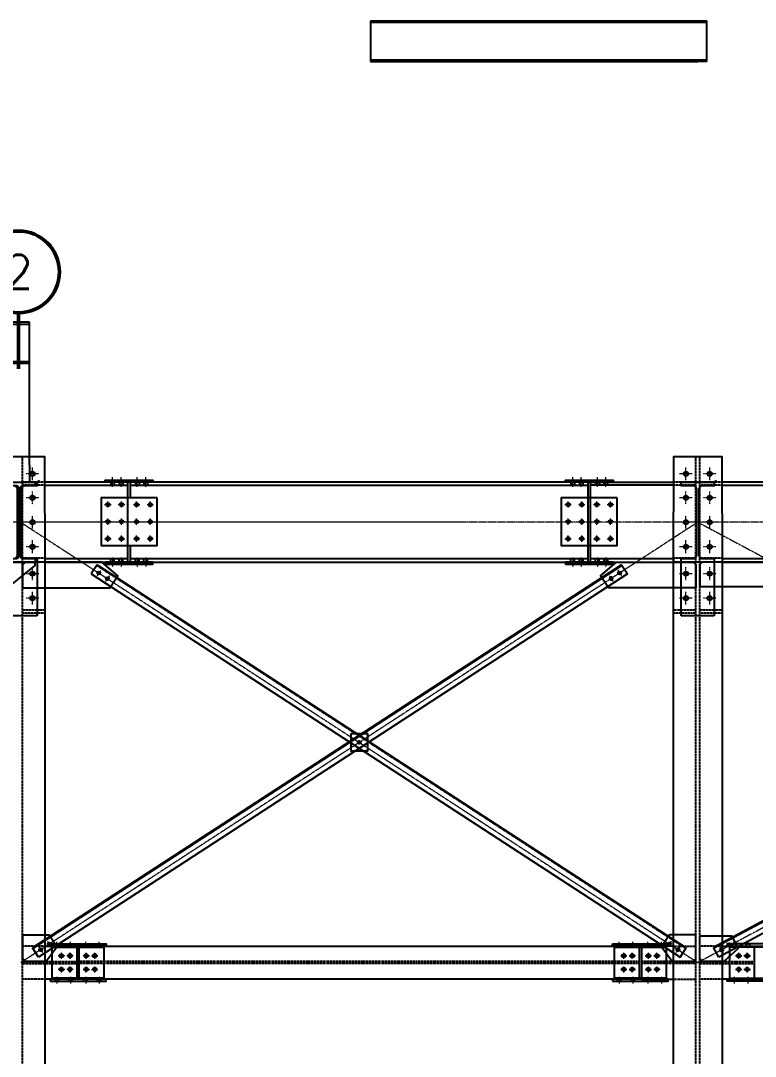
# Model space of a CAD drawing. Header units: millimetres. Extents: x 13669 to 217197, y -88248 to 24578.
# Drawn here: x 22110 to 26428, y 18149 to 24235 of the extents above; entities that cross this region are included whole.
import ezdxf
from ezdxf.enums import TextEntityAlignment as Align

# ---------------------------------------------------------------- set-up
doc = ezdxf.new("R2010")
doc.units = ezdxf.units.MM
doc.linetypes.add('CENTER2', pattern=[1.125, 0.75, -0.125, 0.125, -0.125])
doc.linetypes.add('DASHED2', pattern=[0.375, 0.25, -0.125])
for name, color, linetype in [('CHAPA PISO', 3, 'Continuous'), ('Tx_M_EQUIPOS', 4, 'Continuous'), ('Tx_M_EXISTENTES', 8, 'Continuous'), ('Tx_M_OCULTOS', 2, 'DASHED2')]:
    doc.layers.add(name, color=color, linetype=linetype)
for name, color, linetype, lineweight in [('ITEM', 1, 'Continuous', 50), ('Tx_EJES', 1, 'CENTER2', 5), ('Tx_M_CONTORNO FINO', 1, 'Continuous', 5), ('Tx_M_OCULTAS FINO', 1, 'DASHED2', 5)]:
    doc.layers.add(name, color=color, linetype=linetype, lineweight=lineweight)
doc.styles.add('ROMANS', font='romans.shx', dxfattribs={"width": 0.9})

# ---------------------------------------------------------------- blocks, each defined once
blk = doc.blocks.new('*U8')
at = {"color": 0}
blk.add_line((0, 3), (0, 7.123), dxfattribs=at)
blk.add_circle((0, 0), 3, dxfattribs=at)
at = {"color": 3, "style": 'ROMANS'}
blk.add_attdef('Nº', text='', height=2.5, dxfattribs=at).set_placement((0, 0), align=Align.MIDDLE_CENTER)

msp = doc.modelspace()

# ---------------------------------------------------------------- linework, layer by layer
at = {"layer": 'CHAPA PISO'}
for p, q in [((24166.4081652, 24235.2714), (26142.9664948, 24235.2714)), ((26142.9664948, 24225.2714), (24166.4081652, 24225.2714)), ((26142.9664948, 23995.2713999), (26142.9664948, 24235.2714)), ((24166.4081652, 24005.2714), (26142.9664948, 24005.2714)), ((24166.4081652, 23995.2713999), (26089.9664948, 23995.2713999)), ((26142.9664948, 23995.2713999), (26089.9664948, 23995.2713999)), ((22162.6310517, 22462.7686505), (21819.753311, 22462.7686505)), ((22162.6310517, 22222.7686504), (22162.6310517, 22462.7686505)), ((21819.753311, 22452.7686505), (22162.6310517, 22452.7686505)), ((21819.753311, 22232.7686505), (22162.6310517, 22232.7686505)), ((21819.753311, 22222.7686504), (22162.6310517, 22222.7686504)), ((22162.6310517, 21622.7686504), (22162.6310517, 22222.7686504)), ((22162.6310517, 21622.7686504), (22162.6310517, 21522.7686504)), ((22215.6310517, 21534.7686504), (22215.6310517, 21522.7686502)), ((26089.9664948, 21522.7686504), (25983.9664948, 21522.7686504)), ((26089.9664948, 21522.7686504), (26036.9664948, 21522.7686504)), ((26089.9664948, 21522.7686504), (26142.9664948, 21522.7686504)), ((26195.9664948, 21522.7686503), (26195.9664948, 21534.7686503)), ((25946.4664948, 21077.0686502), (25946.4664948, 21053.7686504)), ((26233.4664949, 21077.0686502), (26233.4664949, 21053.7686504))]:
    msp.add_line(p, q, dxfattribs=at)
at = {"layer": 'Tx_EJES'}
for p, q in [((22179.6310517, 21534.8186502), (22179.6310517, 21610.2186502)), ((26019.9664948, 21534.8186502), (26019.9664948, 21610.2186502)), ((26159.9664948, 21534.8186502), (26159.9664948, 21610.2186502)), ((22217.3310517, 21572.5186502), (22141.9310517, 21572.5186502)), ((22650.141495, 21496.8936509), (22650.141495, 21553.4436509)), ((22700.141495, 21496.8936509), (22700.141495, 21553.4436509)), ((22795.391495, 21496.8936509), (22795.391495, 21553.4436509)), ((22845.391495, 21496.8936509), (22845.391495, 21553.4436509)), ((25354.5414949, 21496.8936505), (25354.5414949, 21553.4436505)), ((25404.5414949, 21496.8936505), (25404.5414949, 21553.4436505)), ((25499.7914949, 21496.8936505), (25499.7914949, 21553.4436505)), ((25549.7914949, 21496.8936505), (25549.7914949, 21553.4436505)), ((26057.6664948, 21572.5186502), (25982.2664948, 21572.5186502)), ((26197.6664948, 21572.5186502), (26122.2664948, 21572.5186502)), ((22650.2562862, 21495.2686506), (22650.2562862, 21532.9686506)), ((22700.0267038, 21495.2686507), (22700.0267038, 21532.9686507)), ((22795.2767036, 21495.2686507), (22795.2767036, 21532.9686507)), ((22845.2767036, 21495.2686508), (22845.2767036, 21532.9686508)), ((25354.6562861, 21495.2686507), (25354.6562861, 21532.9686507)), ((25404.6562861, 21495.2686508), (25404.6562861, 21532.9686508)), ((25499.9062861, 21495.2686508), (25499.9062861, 21532.9686508)), ((25549.6767037, 21495.2686507), (25549.6767037, 21532.9686507)), ((22217.3310517, 21431.9186502), (22141.9310517, 21431.9186502)), ((22179.6310517, 21394.2186502), (22179.6310517, 21469.6186502)), ((26057.6664948, 21431.9186502), (25982.2664948, 21431.9186502)), ((26019.9664948, 21394.2186502), (26019.9664948, 21469.6186502)), ((26197.6664948, 21431.9186502), (26122.2664948, 21431.9186502)), ((26159.9664948, 21394.2186502), (26159.9664948, 21469.6186502)), ((22603.7956085, 21391.2686503), (22641.4956085, 21391.2686503)), ((22604.1310518, 21391.2686509), (22641.8310518, 21391.2686509)), ((22622.6456085, 21372.4186503), (22622.6456085, 21410.1186503)), ((22622.9810518, 21372.4186509), (22622.9810518, 21410.1186509)), ((22683.7956085, 21391.2686503), (22721.4956085, 21391.2686503)), ((22684.1310518, 21391.2686509), (22721.8310518, 21391.2686509)), ((22702.6456085, 21372.4186503), (22702.6456085, 21410.1186503)), ((22702.9810518, 21372.4186509), (22702.9810518, 21410.1186509)), ((22773.0310516, 21391.2686505), (22810.7310516, 21391.2686505)), ((22773.0310518, 21391.2686509), (22810.7310518, 21391.2686509)), ((22791.8810516, 21372.4186505), (22791.8810516, 21410.1186505)), ((22791.8810518, 21372.4186509), (22791.8810518, 21410.1186509)), ((22853.0310516, 21391.2686505), (22890.7310516, 21391.2686505)), ((22853.0310518, 21391.2686509), (22890.7310518, 21391.2686509)), ((22871.8810516, 21372.4186505), (22871.8810516, 21410.1186505)), ((22871.8810518, 21372.4186509), (22871.8810518, 21410.1186509)), ((25308.8664949, 21391.2686505), (25346.5664949, 21391.2686505)), ((25308.8664949, 21391.2686505), (25346.5664949, 21391.2686505)), ((25327.7164949, 21372.4186505), (25327.7164949, 21410.1186505)), ((25327.7164949, 21372.4186505), (25327.7164949, 21410.1186505)), ((25388.8664949, 21391.2686505), (25426.5664949, 21391.2686505)), ((25388.8664949, 21391.2686505), (25426.5664949, 21391.2686505)), ((25407.7164949, 21372.4186505), (25407.7164949, 21410.1186505)), ((25407.7164949, 21372.4186505), (25407.7164949, 21410.1186505)), ((25477.7664948, 21391.2686502), (25515.4664948, 21391.2686502)), ((25477.7664949, 21391.2686505), (25515.4664949, 21391.2686505)), ((25496.6164948, 21372.4186502), (25496.6164948, 21410.1186502)), ((25496.6164949, 21372.4186505), (25496.6164949, 21410.1186505)), ((25557.7664948, 21391.2686502), (25595.4664948, 21391.2686502)), ((25557.7664949, 21391.2686505), (25595.4664949, 21391.2686505)), ((25576.6164948, 21372.4186502), (25576.6164948, 21410.1186502)), ((25576.6164949, 21372.4186505), (25576.6164949, 21410.1186505)), ((22179.6310517, 21250.3186502), (22179.6310517, 21325.7186502)), ((22622.6456085, 21272.4186503), (22622.6456085, 21310.1186503)), ((22622.9810518, 21272.4186509), (22622.9810518, 21310.1186509)), ((22702.6456085, 21272.4186503), (22702.6456085, 21310.1186503)), ((22702.9810518, 21272.4186509), (22702.9810518, 21310.1186509)), ((22791.8810516, 21272.4186505), (22791.8810516, 21310.1186505)), ((22791.8810518, 21272.4186509), (22791.8810518, 21310.1186509)), ((22871.8810516, 21272.4186505), (22871.8810516, 21310.1186505)), ((22871.8810518, 21272.4186509), (22871.8810518, 21310.1186509)), ((25327.7164949, 21272.4186505), (25327.7164949, 21310.1186505)), ((25327.7164949, 21272.4186505), (25327.7164949, 21310.1186505)), ((25407.7164949, 21272.4186505), (25407.7164949, 21310.1186505)), ((25407.7164949, 21272.4186505), (25407.7164949, 21310.1186505)), ((25496.6164948, 21272.4186502), (25496.6164948, 21310.1186502)), ((25496.6164949, 21272.4186505), (25496.6164949, 21310.1186505)), ((25576.6164948, 21272.4186502), (25576.6164948, 21310.1186502)), ((25576.6164949, 21272.4186505), (25576.6164949, 21310.1186505)), ((26019.9664948, 21250.3186502), (26019.9664948, 21325.7186502)), ((26159.9664948, 21250.3186502), (26159.9664948, 21325.7186502)), ((24729.631052, 21288.2686504), (13669.295609, 21288.2686504)), ((30939.9664949, 21288.2686504), (19879.6310519, 21288.2686504)), ((22109.6310517, 21288.2686504), (26089.9664948, 18700.0886501)), ((26089.9664948, 21288.2686504), (22111.2378467, 18700.0886501)), ((22217.3310517, 21288.0186502), (22141.9310517, 21288.0186502)), ((22603.7956085, 21291.2686503), (22641.4956085, 21291.2686503)), ((22604.1310518, 21291.2686509), (22641.8310518, 21291.2686509)), ((22683.7956085, 21291.2686503), (22721.4956085, 21291.2686503)), ((22684.1310518, 21291.2686509), (22721.8310518, 21291.2686509)), ((22773.0310516, 21291.2686505), (22810.7310516, 21291.2686505)), ((22773.0310518, 21291.2686509), (22810.7310518, 21291.2686509)), ((22853.0310516, 21291.2686505), (22890.7310516, 21291.2686505)), ((22853.0310518, 21291.2686509), (22890.7310518, 21291.2686509)), ((25308.8664949, 21291.2686505), (25346.5664949, 21291.2686505)), ((25308.8664949, 21291.2686505), (25346.5664949, 21291.2686505)), ((25388.8664949, 21291.2686505), (25426.5664949, 21291.2686505)), ((25388.8664949, 21291.2686505), (25426.5664949, 21291.2686505)), ((25477.7664948, 21291.2686502), (25515.4664948, 21291.2686502)), ((25477.7664949, 21291.2686505), (25515.4664949, 21291.2686505)), ((25557.7664948, 21291.2686502), (25595.4664948, 21291.2686502)), ((25557.7664949, 21291.2686505), (25595.4664949, 21291.2686505)), ((26057.6664948, 21288.0186502), (25982.2664948, 21288.0186502)), ((26089.9664948, 21288.2686504), (30939.9664949, 18700.0886501)), ((30939.9664949, 21288.2686504), (26089.9664948, 18700.0886501)), ((26197.6664948, 21288.0186502), (26122.2664948, 21288.0186502)), ((22179.6310517, 21106.4186503), (22179.6310517, 21181.8186503)), ((22603.7956085, 21191.2686503), (22641.4956085, 21191.2686503)), ((22604.1310518, 21191.2686509), (22641.8310518, 21191.2686509)), ((22622.6456085, 21172.4186503), (22622.6456085, 21210.1186503)), ((22622.9810518, 21172.4186509), (22622.9810518, 21210.1186509)), ((22683.7956085, 21191.2686503), (22721.4956085, 21191.2686503)), ((22684.1310518, 21191.2686509), (22721.8310518, 21191.2686509)), ((22702.6456085, 21172.4186503), (22702.6456085, 21210.1186503)), ((22702.9810518, 21172.4186509), (22702.9810518, 21210.1186509)), ((22773.0310516, 21191.2686505), (22810.7310516, 21191.2686505)), ((22773.0310518, 21191.2686509), (22810.7310518, 21191.2686509)), ((22791.8810516, 21172.4186505), (22791.8810516, 21210.1186505)), ((22791.8810518, 21172.4186509), (22791.8810518, 21210.1186509)), ((22853.0310516, 21191.2686505), (22890.7310516, 21191.2686505)), ((22853.0310518, 21191.2686509), (22890.7310518, 21191.2686509)), ((22871.8810516, 21172.4186505), (22871.8810516, 21210.1186505)), ((22871.8810518, 21172.4186509), (22871.8810518, 21210.1186509)), ((25308.8664949, 21191.2686505), (25346.5664949, 21191.2686505)), ((25308.8664949, 21191.2686505), (25346.5664949, 21191.2686505)), ((25327.7164949, 21172.4186505), (25327.7164949, 21210.1186505)), ((25327.7164949, 21172.4186505), (25327.7164949, 21210.1186505)), ((25388.8664949, 21191.2686505), (25426.5664949, 21191.2686505)), ((25388.8664949, 21191.2686505), (25426.5664949, 21191.2686505)), ((25407.7164949, 21172.4186505), (25407.7164949, 21210.1186505)), ((25407.7164949, 21172.4186505), (25407.7164949, 21210.1186505)), ((25477.7664948, 21191.2686502), (25515.4664948, 21191.2686502)), ((25477.7664949, 21191.2686505), (25515.4664949, 21191.2686505)), ((25496.6164948, 21172.4186502), (25496.6164948, 21210.1186502)), ((25496.6164949, 21172.4186505), (25496.6164949, 21210.1186505)), ((25557.7664948, 21191.2686502), (25595.4664948, 21191.2686502)), ((25557.7664949, 21191.2686505), (25595.4664949, 21191.2686505)), ((25576.6164948, 21172.4186502), (25576.6164948, 21210.1186502)), ((25576.6164949, 21172.4186505), (25576.6164949, 21210.1186505)), ((26019.9664948, 21106.4186502), (26019.9664948, 21181.8186502)), ((26159.9664948, 21106.4186502), (26159.9664948, 21181.8186502)), ((22217.3310517, 21144.1186503), (22141.9310517, 21144.1186503)), ((26057.6664948, 21144.1186502), (25982.2664948, 21144.1186502)), ((26197.6664948, 21144.1186502), (26122.2664948, 21144.1186502)), ((22650.141495, 21079.6436504), (22650.141495, 21023.0936504)), ((22650.2562862, 21081.2686491), (22650.2562862, 21043.5686491)), ((22700.0267038, 21081.268649), (22700.0267038, 21043.568649)), ((22700.141495, 21079.6436504), (22700.141495, 21023.0936504)), ((22795.2767036, 21081.2686498), (22795.2767036, 21043.5686498)), ((22795.391495, 21079.6436504), (22795.391495, 21023.0936504)), ((22845.2767036, 21081.2686498), (22845.2767036, 21043.5686498)), ((22845.391495, 21079.6436504), (22845.391495, 21023.0936504)), ((25354.7710773, 21079.6436504), (25354.7710773, 21023.0936504)), ((25354.8858685, 21081.2686502), (25354.8858685, 21043.5686502)), ((25404.7710773, 21079.6436504), (25404.7710773, 21023.0936504)), ((25404.8858685, 21081.2686501), (25404.8858685, 21043.5686501)), ((25499.9062861, 21081.2686498), (25499.9062861, 21043.5686498)), ((25500.0210773, 21079.6436504), (25500.0210773, 21023.0936504)), ((25549.9062861, 21081.2686503), (25549.9062861, 21043.5686503)), ((25550.0210773, 21079.6436504), (25550.0210773, 21023.0936504)), ((22179.6310517, 20947.906197), (22179.6310517, 21023.306197)), ((22579.9833361, 21005.0895291), (22559.2683666, 20973.2321903)), ((25620.7955807, 21005.7372223), (25641.5164288, 20973.8837068)), ((26019.9664948, 20947.906197), (26019.9664948, 21023.306197)), ((26159.9664948, 20947.906197), (26159.9664948, 21023.306197)), ((22217.3310517, 20985.606197), (22141.9310517, 20985.606197)), ((22630.2843975, 20972.3816825), (22609.569428, 20940.5243437)), ((25570.5005561, 20973.0200937), (25591.2214042, 20941.1665782)), ((26057.6664948, 20985.606197), (25982.2664948, 20985.606197)), ((26197.6664948, 20985.606197), (26122.2664948, 20985.606197)), ((22179.6310517, 20803.906197), (22179.6310517, 20879.306197)), ((26019.9664948, 20803.906197), (26019.9664948, 20879.306197)), ((26159.9664948, 20803.906197), (26159.9664948, 20879.306197)), ((22217.3310517, 20841.606197), (22141.9310517, 20841.606197)), ((26057.6664948, 20841.606197), (25982.2664948, 20841.606197)), ((26197.6664948, 20841.606197), (26122.2664948, 20841.606197)), ((22267.5677362, 18824.4481696), (22288.2885843, 18792.5946541)), ((22323.3164948, 18784.5886504), (22323.3164948, 18822.2886504)), ((22403.3164948, 18784.5886504), (22403.3164948, 18822.2886504)), ((22492.2164948, 18784.5886504), (22492.2164948, 18822.2886504)), ((22572.2164948, 18784.5886504), (22572.2164948, 18822.2886504)), ((25627.7164947, 18784.5886501), (25627.7164947, 18822.2886501)), ((25707.7164947, 18784.5886501), (25707.7164947, 18822.2886501)), ((25796.6164947, 18784.5886501), (25796.6164947, 18822.2886501)), ((25876.6164947, 18784.5886501), (25876.6164947, 18822.2886501)), ((25933.6136587, 18824.4193184), (25912.8986892, 18792.5619795)), ((26291.9941041, 18786.3636227), (26274.1036075, 18819.8886899)), ((26303.316495, 18784.5886501), (26303.316495, 18822.2886501)), ((26383.316495, 18784.5886501), (26383.316495, 18822.2886501)), ((22217.2727116, 18791.7310411), (22237.9935597, 18759.8775255)), ((22349.8060519, 18721.2386501), (22349.8060519, 18758.9386501)), ((22350.1414948, 18721.2386504), (22350.1414948, 18758.9386504)), ((22399.8060519, 18721.2386501), (22399.8060519, 18758.9386501)), ((22400.1414948, 18721.2386504), (22400.1414948, 18758.9386504)), ((22495.3914948, 18721.2386504), (22495.3914948, 18758.9386504)), ((22495.3914948, 18721.2386504), (22495.3914948, 18758.9386504)), ((22545.3914948, 18721.2386504), (22545.3914948, 18758.9386504)), ((22545.3914948, 18721.2386504), (22545.3914948, 18758.9386504)), ((25654.5414947, 18721.2386501), (25654.5414947, 18758.9386501)), ((25654.5414948, 18721.2386504), (25654.5414948, 18758.9386504)), ((25704.5414947, 18721.2386501), (25704.5414947, 18758.9386501)), ((25704.5414948, 18721.2386504), (25704.5414948, 18758.9386504)), ((25799.7914947, 18721.2386501), (25799.7914947, 18758.9386501)), ((25799.7914947, 18721.2386501), (25799.7914947, 18758.9386501)), ((25849.7914947, 18721.2386501), (25849.7914947, 18758.9386501)), ((25849.7914947, 18721.2386501), (25849.7914947, 18758.9386501)), ((25983.91472, 18791.7114718), (25963.1997505, 18759.854133)), ((26239.0597874, 18758.1154702), (26221.1692908, 18791.6405374)), ((26330.141495, 18721.2386501), (26330.141495, 18758.9386501)), ((26330.141495, 18721.2386501), (26330.141495, 18758.9386501)), ((26380.141495, 18721.2386501), (26380.141495, 18758.9386501)), ((26380.141495, 18721.2386501), (26380.141495, 18758.9386501)), ((22368.6560519, 18740.0886501), (22330.9560519, 18740.0886501)), ((22368.9914948, 18740.0886504), (22331.2914948, 18740.0886504)), ((22418.6560519, 18740.0886501), (22380.9560519, 18740.0886501)), ((22418.9914948, 18740.0886504), (22381.2914948, 18740.0886504)), ((22476.5414948, 18740.0886504), (22514.2414948, 18740.0886504)), ((22514.2414948, 18740.0886504), (22476.5414948, 18740.0886504)), ((22526.5414948, 18740.0886504), (22564.2414948, 18740.0886504)), ((22564.2414948, 18740.0886504), (22526.5414948, 18740.0886504)), ((25673.3914947, 18740.0886501), (25635.6914947, 18740.0886501)), ((25635.6914948, 18740.0886504), (25673.3914948, 18740.0886504)), ((25723.3914947, 18740.0886501), (25685.6914947, 18740.0886501)), ((25685.6914948, 18740.0886504), (25723.3914948, 18740.0886504)), ((25780.9414947, 18740.0886501), (25818.6414947, 18740.0886501)), ((25818.6414947, 18740.0886501), (25780.9414947, 18740.0886501)), ((25830.9414947, 18740.0886501), (25868.6414947, 18740.0886501)), ((25868.6414947, 18740.0886501), (25830.9414947, 18740.0886501)), ((26348.991495, 18740.0886501), (26311.291495, 18740.0886501)), ((26311.291495, 18740.0886501), (26348.991495, 18740.0886501)), ((26398.991495, 18740.0886501), (26361.291495, 18740.0886501)), ((26361.291495, 18740.0886501), (26398.991495, 18740.0886501)), ((22368.6560519, 18660.0886501), (22330.9560519, 18660.0886501)), ((22368.9914948, 18660.0886504), (22331.2914948, 18660.0886504)), ((22349.8060519, 18641.2386501), (22349.8060519, 18678.9386501)), ((22350.1414948, 18641.2386504), (22350.1414948, 18678.9386504)), ((22418.6560519, 18660.0886501), (22380.9560519, 18660.0886501)), ((22418.9914948, 18660.0886504), (22381.2914948, 18660.0886504)), ((22399.8060519, 18641.2386501), (22399.8060519, 18678.9386501)), ((22400.1414948, 18641.2386504), (22400.1414948, 18678.9386504)), ((22476.5414948, 18660.0886504), (22514.2414948, 18660.0886504)), ((22514.2414948, 18660.0886504), (22476.5414948, 18660.0886504)), ((22495.3914948, 18641.2386504), (22495.3914948, 18678.9386504)), ((22495.3914948, 18641.2386504), (22495.3914948, 18678.9386504)), ((22526.5414948, 18660.0886504), (22564.2414948, 18660.0886504)), ((22564.2414948, 18660.0886504), (22526.5414948, 18660.0886504)), ((22545.3914948, 18641.2386504), (22545.3914948, 18678.9386504)), ((22545.3914948, 18641.2386504), (22545.3914948, 18678.9386504)), ((25673.3914947, 18660.0886501), (25635.6914947, 18660.0886501)), ((25635.6914948, 18660.0886504), (25673.3914948, 18660.0886504)), ((25654.5414947, 18641.2386501), (25654.5414947, 18678.9386501)), ((25654.5414948, 18641.2386504), (25654.5414948, 18678.9386504)), ((25723.3914947, 18660.0886501), (25685.6914947, 18660.0886501)), ((25685.6914948, 18660.0886504), (25723.3914948, 18660.0886504)), ((25704.5414947, 18641.2386501), (25704.5414947, 18678.9386501)), ((25704.5414948, 18641.2386504), (25704.5414948, 18678.9386504)), ((25780.9414947, 18660.0886501), (25818.6414947, 18660.0886501)), ((25818.6414947, 18660.0886501), (25780.9414947, 18660.0886501)), ((25799.7914947, 18641.2386501), (25799.7914947, 18678.9386501)), ((25799.7914947, 18641.2386501), (25799.7914947, 18678.9386501)), ((25830.9414947, 18660.0886501), (25868.6414947, 18660.0886501)), ((25868.6414947, 18660.0886501), (25830.9414947, 18660.0886501)), ((25849.7914947, 18641.2386501), (25849.7914947, 18678.9386501)), ((25849.7914947, 18641.2386501), (25849.7914947, 18678.9386501)), ((26348.991495, 18660.0886501), (26311.291495, 18660.0886501)), ((26311.291495, 18660.0886501), (26348.991495, 18660.0886501)), ((26330.141495, 18641.2386501), (26330.141495, 18678.9386501)), ((26330.141495, 18641.2386501), (26330.141495, 18678.9386501)), ((26398.991495, 18660.0886501), (26361.291495, 18660.0886501)), ((26361.291495, 18660.0886501), (26398.991495, 18660.0886501)), ((26380.141495, 18641.2386501), (26380.141495, 18678.9386501)), ((26380.141495, 18641.2386501), (26380.141495, 18678.9386501)), ((22323.3164948, 18615.5886504), (22323.3164948, 18577.8886504)), ((22403.3164948, 18615.5886504), (22403.3164948, 18577.8886504)), ((22492.2164948, 18615.5886504), (22492.2164948, 18577.8886504)), ((22572.2164948, 18615.5886504), (22572.2164948, 18577.8886504)), ((25627.7164947, 18615.5886501), (25627.7164947, 18577.8886501)), ((25707.7164947, 18615.5886501), (25707.7164947, 18577.8886501)), ((25796.6164947, 18615.5886501), (25796.6164947, 18577.8886501)), ((25876.6164947, 18615.5886501), (25876.6164947, 18577.8886501)), ((26303.316495, 18615.5886501), (26303.316495, 18577.8886501)), ((26383.316495, 18615.5886501), (26383.316495, 18577.8886501))]:
    msp.add_line(p, q, dxfattribs=at)
at = {"layer": 'Tx_M_CONTORNO FINO'}
for centre in [(22179.6310517, 21572.5186502), (26019.9664948, 21572.5186502), (26159.9664948, 21572.5186502), (22179.6310517, 21431.9186502), (26019.9664948, 21431.9186502), (26159.9664948, 21431.9186502), (22179.6310517, 21288.0186502), (26019.9664948, 21288.0186502), (26159.9664948, 21288.0186502), (22179.6310517, 21144.1186503), (26019.9664948, 21144.1186502), (26159.9664948, 21144.1186502), (22179.6310517, 20985.606197), (26019.9664948, 20985.606197), (26159.9664948, 20985.606197), (22179.6310517, 20841.606197), (26019.9664948, 20841.606197), (26159.9664948, 20841.606197)]:
    msp.add_circle(centre, 14, dxfattribs=at)
at = {"layer": 'Tx_M_EQUIPOS'}
for p, q in [((24166.4081652, 24235.2714), (24166.4081652, 23995.2713999)), ((22740.9310517, 21522.7686502), (22253.1310517, 21522.7686502)), ((22253.1310517, 21505.4686502), (22740.9310517, 21505.4686502)), ((22740.9310517, 21151.2686503), (22740.9310517, 21522.7686502)), ((25445.6664949, 21522.7686505), (22754.2664948, 21522.7686505)), ((22754.2664948, 21522.7686505), (22754.2664948, 21431.2686505)), ((22754.6664948, 21505.4686505), (25445.6664949, 21505.4686505)), ((25445.6664949, 21431.2686505), (25445.6664949, 21522.7686505)), ((25458.6664949, 21431.2686502), (25458.6664949, 21522.7686502)), ((25458.6664949, 21522.7686502), (25946.4664948, 21522.7686502)), ((25946.4664948, 21505.4686502), (25458.6664949, 21505.4686502)), ((26821.2664948, 21522.7686502), (26233.4664948, 21522.7686502)), ((26233.4664948, 21505.4686502), (26821.2664948, 21505.4686502)), ((25445.6664949, 21053.7686504), (25445.6664949, 21431.2686505)), ((25458.6664949, 21053.7686504), (25458.6664949, 21431.2686502)), ((22740.9310517, 21053.7686504), (22740.9310517, 21151.2686503)), ((22754.2664948, 21151.2686505), (22754.2664948, 21053.7686504)), ((22254.3709333, 21074.3686504), (22740.9310517, 21074.3686504)), ((22754.2664948, 21074.3686504), (25445.6664949, 21074.3686504)), ((25458.6664949, 21074.3686504), (25945.5153698, 21074.3686504)), ((26234.3949371, 21074.3686504), (26821.2664948, 21074.3686504)), ((25641.4097774, 21038.2342205), (22179.2093796, 18786.058056)), ((25644.0271477, 21034.2106186), (22181.8267499, 18782.034454)), ((22206.6310517, 21053.7686502), (22206.6310517, 20738.5286502)), ((22254.3709333, 21053.7686504), (25945.5153698, 21053.7686504)), ((22559.3631427, 21037.5827226), (22524.4747731, 20983.9282572)), ((22559.3631427, 21037.5827226), (26021.9790982, 18786.045511)), ((25641.4097774, 21038.2342205), (25676.3080479, 20984.5861943)), ((25992.9664948, 20738.5286501), (25992.9664948, 21053.7686501)), ((30399.9602883, 21039.7686505), (26182.7580988, 18789.2782662)), ((30402.2201405, 21035.5339052), (26185.017951, 18785.0435208)), ((26186.9664948, 21053.7686501), (26186.9664948, 20738.5286501)), ((26234.3949371, 21053.7686504), (30795.5153698, 21053.7686504)), ((25676.3080479, 20984.5861943), (22214.1076501, 18732.4100297)), ((22524.4747731, 20983.9282572), (25987.0907286, 18732.3910456)), ((30430.091651, 20983.3053794), (26212.8894614, 18732.8149951)), ((22206.6310517, 20738.5286502), (22012.6310517, 20738.5286502)), ((26186.9664948, 20738.5286501), (25992.9664948, 20738.5286501)), ((22214.1076501, 18732.4100297), (22179.2093796, 18786.058056)), ((25987.0907286, 18732.3910456), (26021.9790982, 18786.045511)), ((26212.8894614, 18732.8149951), (26182.7580988, 18789.2782662))]:
    msp.add_line(p, q, dxfattribs=at)
for points in [[(22254.4664947, 12907.4886504), (22254.4664947, 21006.0604752), (22253.1310517, 21672.7686502), (21966.1310517, 21672.7686502), (21965.4664947, 21021.9604752), (21965.4664947, 12907.4886504)], [(26234.4664949, 12907.4886504), (26234.4664949, 21006.0604752), (26233.4664948, 21672.7686502), (25946.4664948, 21672.7686502), (25945.4664949, 21021.9604752), (25945.4664949, 12907.4886504)], [(22887.766495, 21522.7686509), (22607.766495, 21522.7686509), (22607.766495, 21535.4686509), (22887.766495, 21535.4686509)], [(25592.1664949, 21522.7686505), (25312.1664949, 21522.7686505), (25312.1664949, 21535.4686505), (25592.1664949, 21535.4686505)], [(22911.8810518, 21431.2686509), (22582.9810518, 21431.2686509), (22582.9810518, 21151.2686509), (22911.8810518, 21151.2686509)], [(25616.6164949, 21431.2686505), (25287.7164949, 21431.2686505), (25287.7164949, 21151.2686505), (25616.6164949, 21151.2686505)], [(22887.766495, 21053.7686504), (22607.766495, 21053.7686504), (22607.7664945, 21041.0686502), (22887.7664945, 21041.0686502)], [(25592.3960773, 21053.7686504), (25312.3960773, 21053.7686504), (25312.3960768, 21041.0686502), (25592.3960768, 21041.0686502)], [(22283.3164948, 18809.7886504), (22612.2164948, 18809.7886504), (22612.2164948, 18797.0886504), (22283.3164948, 18797.0886504)], [(25587.7164947, 18809.7886501), (25916.6164947, 18809.7886501), (25916.6164947, 18797.0886501), (25587.7164947, 18797.0886501)], [(26592.216495, 18809.7886501), (26263.316495, 18809.7886501), (26263.316495, 18797.0886501), (26592.216495, 18797.0886501)], [(22599.3664948, 18609.2886504), (22296.1664948, 18609.2886504), (22296.1664948, 18790.8886504), (22599.3664948, 18790.8886504)], [(25745.6664949, 18609.2886504), (25745.6664949, 18603.0886503), (22454.2664948, 18603.0886504), (22454.2664948, 18609.2886504), (22454.2664948, 18790.8886504), (22454.2664948, 18797.0886504), (25745.6664949, 18797.0886503), (25745.6664949, 18790.8886504)], [(25903.7664947, 18609.2886501), (25600.5664947, 18609.2886501), (25600.5664947, 18790.8886501), (25903.7664947, 18790.8886501)], [(26276.166495, 18609.2886501), (26579.366495, 18609.2886501), (26579.366495, 18790.8886501), (26276.166495, 18790.8886501)], [(22283.3164948, 18590.3886504), (22612.2164948, 18590.3886504), (22612.2164948, 18603.0886504), (22283.3164948, 18603.0886504)], [(25587.7164947, 18590.3886501), (25916.6164947, 18590.3886501), (25916.6164947, 18603.0886501), (25587.7164947, 18603.0886501)], [(26592.216495, 18590.3886501), (26263.316495, 18590.3886501), (26263.316495, 18603.0886501), (26592.216495, 18603.0886501)]]:
    msp.add_lwpolyline(points, close=True, dxfattribs=at)
for points in [[(22001.3310517, 21074.3686504), (22069.8310517, 21074.3686504, 0.4142135624), (22092.0310517, 21096.5686504), (22092.0310517, 21479.9686504, 0.4142135624), (22069.8310517, 21502.1686504), (22001.3310517, 21502.1686504), (22001.3310517, 21522.7686504), (22195.3310517, 21522.7686504), (22195.3310517, 21502.1686504), (22126.8310517, 21502.1686504, 0.4142135624), (22104.6310517, 21479.9686504), (22104.6310517, 21096.5686504, 0.4142135624), (22126.8310517, 21074.3686504), (22195.3310517, 21074.3686504), (22195.3310517, 21053.7686504), (22001.3310517, 21053.7686504)], [(22012.6310517, 21074.3686504), (22081.1310517, 21074.3686504, 0.4142135624), (22103.3310517, 21096.5686504), (22103.3310517, 21479.9686504, 0.4142135624), (22081.1310517, 21502.1686504), (22012.6310517, 21502.1686504), (22012.6310517, 21522.7686504), (22206.6310517, 21522.7686504), (22206.6310517, 21502.1686504), (22138.1310517, 21502.1686504, 0.4142135624), (22115.9310517, 21479.9686504), (22115.9310517, 21096.5686504, 0.4142135624), (22138.1310517, 21074.3686504), (22206.6310517, 21074.3686504), (22206.6310517, 21053.7686504), (22012.6310517, 21053.7686504)], [(25992.9664948, 21074.3686504), (26061.4664948, 21074.3686504, 0.4142135624), (26083.6664948, 21096.5686504), (26083.6664948, 21479.9686504, 0.4142135624), (26061.4664948, 21502.1686504), (25992.9664948, 21502.1686504), (25992.9664948, 21522.7686504), (26186.9664948, 21522.7686504), (26186.9664948, 21502.1686504), (26118.4664948, 21502.1686504, 0.4142135624), (26096.2664948, 21479.9686504), (26096.2664948, 21096.5686504, 0.4142135624), (26118.4664948, 21074.3686504), (26186.9664948, 21074.3686504), (26186.9664948, 21053.7686504), (25992.9664948, 21053.7686504)]]:
    msp.add_lwpolyline(points, format="xyb", close=True, dxfattribs=at)
for points in [[(21912.7230775, 20915.1834425), (21904.6068668, 20922.8342007), (22002.3310517, 21045.8686504), (22058.6694405, 21045.8686504), (22066.6694405, 21053.7686504), (22192.7230775, 21053.7686504), (22192.7230775, 21033.7686504), (21974.8313245, 20856.6370098), (21968.0255483, 20863.0524851)], [(22586.7221718, 21053.7686504), (22135.9310517, 21053.7686504), (22120.9310517, 21038.7686504), (22120.9310517, 20903.2385766), (22634.9867041, 20903.2385766), (22680.8149743, 20973.6358041), (22586.7221718, 21053.7686504)], [(25612.8753747, 21053.7686504), (26063.6664948, 21053.7686504), (26078.6664948, 21038.7686504), (26078.6664948, 20903.2385766), (25564.6108424, 20903.2385766), (25518.7825722, 20973.6358041), (25612.8753747, 21053.7686504)], [(26101.2664948, 20909.6326757), (26715.4131396, 20909.6326757), (26754.9605531, 20983.740719), (26660.6926035, 21053.7686504), (26116.2664949, 21053.7686504), (26101.2664949, 21038.7686504), (26101.2664948, 20909.6326757)], [(24050.6021708, 20045.1556424), (24050.6021708, 19945.1556424), (24150.6021708, 19945.1556424), (24150.6021708, 19945.1556424), (24150.6021708, 20045.1556424), (24050.6021708, 20045.1556424)], [(22122.5378467, 18862.6589544), (22278.4817483, 18862.6589544), (22324.3100185, 18792.2617269), (22260.3995949, 18706.38865), (22137.5378468, 18706.38865), (22122.5378468, 18721.38865), (22122.5378467, 18862.6589544)], [(26078.6664948, 18862.6589544), (25922.7225932, 18862.6589544), (25876.894323, 18792.2617269), (25940.8047466, 18706.38865), (26063.6664947, 18706.38865), (26078.6664947, 18721.38865), (26078.6664948, 18862.6589544)], [(26101.2664948, 18856.95097), (26288.3298997, 18856.95097), (26327.8773132, 18782.8429267), (26243.6093635, 18706.38865), (26116.2664949, 18706.38865), (26101.2664949, 18721.38865), (26101.2664948, 18856.95097)], [(22253.1310518, 18797.0886501), (22440.9310519, 18797.0886501), (22440.9310519, 18790.8886501), (22440.9310519, 18609.2886501), (22440.9310519, 18603.0886501), (22253.1310518, 18603.0886501)], [(25946.4664948, 18797.0886501), (25758.6664947, 18797.0886501), (25758.6664947, 18790.8886501), (25758.6664947, 18609.2886501), (25758.6664947, 18603.0886501), (25946.4664948, 18603.0886501)], [(26233.4664949, 18797.0886501), (26421.266495, 18797.0886501), (26421.266495, 18790.8886501), (26421.266495, 18609.2886501), (26421.266495, 18603.0886501), (26233.4664949, 18603.0886501)]]:
    msp.add_lwpolyline(points, dxfattribs=at)
for centre, radius in [((22622.6456085, 21391.2686503), 10.5), ((22622.9810518, 21391.2686509), 10.5), ((22702.6456085, 21391.2686503), 10.5), ((22702.9810518, 21391.2686509), 10.5), ((22791.8810516, 21391.2686505), 10.5), ((22791.8810518, 21391.2686509), 10.5), ((22871.8810516, 21391.2686505), 10.5), ((22871.8810518, 21391.2686509), 10.5), ((25327.7164949, 21391.2686505), 10.5), ((25327.7164949, 21391.2686505), 10.5), ((25407.7164949, 21391.2686505), 10.5), ((25407.7164949, 21391.2686505), 10.5), ((25496.6164948, 21391.2686502), 10.5), ((25496.6164949, 21391.2686505), 10.5), ((25576.6164948, 21391.2686502), 10.5), ((25576.6164949, 21391.2686505), 10.5), ((22622.6456085, 21291.2686503), 10.5), ((22622.9810518, 21291.2686509), 10.5), ((22702.6456085, 21291.2686503), 10.5), ((22702.9810518, 21291.2686509), 10.5), ((22791.8810516, 21291.2686505), 10.5), ((22791.8810518, 21291.2686509), 10.5), ((22871.8810516, 21291.2686505), 10.5), ((22871.8810518, 21291.2686509), 10.5), ((25327.7164949, 21291.2686505), 10.5), ((25327.7164949, 21291.2686505), 10.5), ((25407.7164949, 21291.2686505), 10.5), ((25407.7164949, 21291.2686505), 10.5), ((25496.6164948, 21291.2686502), 10.5), ((25496.6164949, 21291.2686505), 10.5), ((25576.6164948, 21291.2686502), 10.5), ((25576.6164949, 21291.2686505), 10.5), ((22622.6456085, 21191.2686503), 10.5), ((22622.9810518, 21191.2686509), 10.5), ((22702.6456085, 21191.2686503), 10.5), ((22702.9810518, 21191.2686509), 10.5), ((22791.8810516, 21191.2686505), 10.5), ((22791.8810518, 21191.2686509), 10.5), ((22871.8810516, 21191.2686505), 10.5), ((22871.8810518, 21191.2686509), 10.5), ((25327.7164949, 21191.2686505), 10.5), ((25327.7164949, 21191.2686505), 10.5), ((25407.7164949, 21191.2686505), 10.5), ((25407.7164949, 21191.2686505), 10.5), ((25496.6164948, 21191.2686502), 10.5), ((25496.6164949, 21191.2686505), 10.5), ((25576.6164948, 21191.2686502), 10.5), ((25576.6164949, 21191.2686505), 10.5), ((22569.6258514, 20989.1608597), 9), ((25631.1560047, 20989.8104645), 9), ((22619.9269127, 20956.4530131), 9), ((25580.8609801, 20957.093336), 9), ((24100.2005531, 19993.9173962), 9), ((22277.9281602, 18808.5214119), 9), ((25923.2561739, 18808.490649), 9), ((26283.0488558, 18803.1261563), 9), ((22227.6331357, 18775.8042833), 9), ((22349.8060519, 18740.0886501), 10.5), ((22350.1414948, 18740.0886504), 10.5), ((22399.8060519, 18740.0886501), 10.5), ((22400.1414948, 18740.0886504), 10.5), ((22495.3914948, 18740.0886504), 10.5), ((22495.3914948, 18740.0886504), 10.5), ((22545.3914948, 18740.0886504), 10.5), ((22545.3914948, 18740.0886504), 10.5), ((25654.5414947, 18740.0886501), 10.5), ((25654.5414948, 18740.0886504), 10.5), ((25704.5414947, 18740.0886501), 10.5), ((25704.5414948, 18740.0886504), 10.5), ((25799.7914947, 18740.0886501), 10.5), ((25799.7914947, 18740.0886501), 10.5), ((25849.7914947, 18740.0886501), 10.5), ((25849.7914947, 18740.0886501), 10.5), ((25973.5572353, 18775.7828024), 9), ((26230.1145391, 18774.8780038), 9), ((26330.141495, 18740.0886501), 10.5), ((26330.141495, 18740.0886501), 10.5), ((26380.141495, 18740.0886501), 10.5), ((26380.141495, 18740.0886501), 10.5), ((22349.8060519, 18660.0886501), 10.5), ((22350.1414948, 18660.0886504), 10.5), ((22399.8060519, 18660.0886501), 10.5), ((22400.1414948, 18660.0886504), 10.5), ((22495.3914948, 18660.0886504), 10.5), ((22495.3914948, 18660.0886504), 10.5), ((22545.3914948, 18660.0886504), 10.5), ((22545.3914948, 18660.0886504), 10.5), ((25654.5414947, 18660.0886501), 10.5), ((25654.5414948, 18660.0886504), 10.5), ((25704.5414947, 18660.0886501), 10.5), ((25704.5414948, 18660.0886504), 10.5), ((25799.7914947, 18660.0886501), 10.5), ((25799.7914947, 18660.0886501), 10.5), ((25849.7914947, 18660.0886501), 10.5), ((25849.7914947, 18660.0886501), 10.5), ((26330.141495, 18660.0886501), 10.5), ((26330.141495, 18660.0886501), 10.5), ((26380.141495, 18660.0886501), 10.5), ((26380.141495, 18660.0886501), 10.5)]:
    msp.add_circle(centre, radius, dxfattribs=at)
at = {"layer": 'Tx_M_EXISTENTES'}
for centre in [(22179.6310517, 21572.5186502), (26019.9664948, 21572.5186502), (26159.9664948, 21572.5186502), (22179.6310517, 21431.9186502), (26019.9664948, 21431.9186502), (26159.9664948, 21431.9186502), (22179.6310517, 21288.0186502), (26019.9664948, 21288.0186502), (26159.9664948, 21288.0186502), (22179.6310517, 21144.1186503), (26019.9664948, 21144.1186502), (26159.9664948, 21144.1186502), (22179.6310517, 20985.606197), (26019.9664948, 20985.606197), (26159.9664948, 20985.606197), (22179.6310517, 20841.606197), (26019.9664948, 20841.606197), (26159.9664948, 20841.606197)]:
    msp.add_circle(centre, 12.7, dxfattribs=at)
at = {"layer": 'Tx_M_OCULTAS FINO'}
msp.add_line((22556.746515, 21033.5586377), (26019.3624705, 18782.0214261), dxfattribs=at)
at = {"layer": 'Tx_M_OCULTOS', "extrusion": (6.12323e-17, 1, -1.83697e-16)}
for p, q in [((22120.9310517, 12907.4886504), (22120.9310517, 21672.7686502)), ((26078.6664948, 12907.4886504), (26078.6664948, 21672.7686502)), ((26101.2664948, 12907.4886504), (26101.2664948, 21672.7686502))]:
    msp.add_line(p, q, dxfattribs=at)
at = {"layer": 'Tx_M_OCULTOS'}
for p, q in [((22253.1310517, 21522.7686502), (22120.9310517, 21522.7686502)), ((22253.1310517, 21505.4686502), (22120.9310517, 21505.4686502)), ((22639.641495, 21522.7686509), (22639.641495, 21535.4686509)), ((22639.8710774, 21522.7686502), (22639.8710774, 21505.4686502)), ((22660.641495, 21522.7686509), (22660.641495, 21535.4686509)), ((22660.641495, 21522.7686502), (22660.641495, 21505.4686502)), ((22689.641495, 21522.7686509), (22689.641495, 21535.4686509)), ((22689.641495, 21522.7686502), (22689.641495, 21505.4686502)), ((22710.4119126, 21522.7686502), (22710.4119126, 21505.4686502)), ((22710.641495, 21522.7686509), (22710.641495, 21535.4686509)), ((22784.8914948, 21522.7686506), (22784.8914948, 21505.4686506)), ((22784.891495, 21522.7686509), (22784.891495, 21535.4686509)), ((22805.6619124, 21522.7686506), (22805.6619124, 21505.4686506)), ((22805.891495, 21522.7686509), (22805.891495, 21535.4686509)), ((22834.8914948, 21522.7686506), (22834.8914948, 21505.4686506)), ((22834.891495, 21522.7686509), (22834.891495, 21535.4686509)), ((22855.6619124, 21522.7686506), (22855.6619124, 21505.4686506)), ((22855.891495, 21522.7686509), (22855.891495, 21535.4686509)), ((25344.0414949, 21522.7686505), (25344.0414949, 21535.4686505)), ((25344.2710773, 21522.7686505), (25344.2710773, 21505.4686505)), ((25365.0414949, 21522.7686505), (25365.0414949, 21535.4686505)), ((25365.0414949, 21522.7686505), (25365.0414949, 21505.4686505)), ((25394.0414949, 21522.7686505), (25394.0414949, 21535.4686505)), ((25394.2710773, 21522.7686505), (25394.2710773, 21505.4686505)), ((25415.0414949, 21522.7686505), (25415.0414949, 21535.4686505)), ((25415.0414949, 21522.7686505), (25415.0414949, 21505.4686505)), ((25489.2914949, 21522.7686505), (25489.2914949, 21535.4686505)), ((25489.5210773, 21522.7686506), (25489.5210773, 21505.4686506)), ((25510.2914949, 21522.7686505), (25510.2914949, 21535.4686505)), ((25510.2914949, 21522.7686506), (25510.2914949, 21505.4686506)), ((25539.2914949, 21522.7686505), (25539.2914949, 21535.4686505)), ((25539.2914949, 21522.7686504), (25539.2914949, 21505.4686504)), ((25560.0619125, 21522.7686504), (25560.0619125, 21505.4686504)), ((25560.2914949, 21522.7686505), (25560.2914949, 21535.4686505)), ((26078.6664948, 21522.7686502), (25946.4664948, 21522.7686502)), ((26078.6664948, 21505.4686502), (25946.4664948, 21505.4686502)), ((26233.4664948, 21522.7686502), (26101.2664948, 21522.7686502)), ((26233.4664948, 21505.4686502), (26101.2664948, 21505.4686502)), ((22253.1310518, 21077.0686502), (22120.9310517, 21077.0686502)), ((22639.8710774, 21053.7686492), (22639.8710774, 21071.0686492)), ((22660.641495, 21053.7686492), (22660.641495, 21071.0686492)), ((22689.641495, 21053.7686492), (22689.641495, 21071.0686492)), ((22710.4119126, 21053.7686492), (22710.4119126, 21071.0686492)), ((22784.8914948, 21053.7686499), (22784.8914948, 21071.0686499)), ((22805.6619124, 21053.7686499), (22805.6619124, 21071.0686499)), ((22834.8914948, 21053.76865), (22834.8914948, 21071.06865)), ((22855.6619124, 21053.76865), (22855.6619124, 21071.06865)), ((25344.5006597, 21053.7686504), (25344.5006597, 21071.0686504)), ((25365.2710773, 21053.7686504), (25365.2710773, 21071.0686504)), ((25394.5006597, 21053.7686504), (25394.5006597, 21071.0686504)), ((25415.2710773, 21053.7686504), (25415.2710773, 21071.0686504)), ((25489.5210773, 21053.7686497), (25489.5210773, 21071.0686497)), ((25510.2914949, 21053.7686497), (25510.2914949, 21071.0686497)), ((25539.5210773, 21053.7686504), (25539.5210773, 21071.0686504)), ((25560.2914949, 21053.7686504), (25560.2914949, 21071.0686504)), ((26078.6664949, 21077.0686502), (25946.4664948, 21077.0686502)), ((26233.4664949, 21077.0686502), (26101.2664948, 21077.0686502)), ((22253.14307, 21053.7686504), (22120.94307, 21053.7686504)), ((22639.641495, 21053.7686504), (22639.641495, 21041.0686502)), ((22660.641495, 21053.7686504), (22660.641495, 21041.0686502)), ((22689.641495, 21053.7686504), (22689.641495, 21041.0686502)), ((22710.641495, 21053.7686504), (22710.641495, 21041.0686502)), ((22784.891495, 21053.7686504), (22784.891495, 21041.0686502)), ((22805.891495, 21053.7686504), (22805.891495, 21041.0686502)), ((22834.891495, 21053.7686504), (22834.891495, 21041.0686502)), ((22855.891495, 21053.7686504), (22855.891495, 21041.0686502)), ((25344.2710773, 21053.7686504), (25344.2710773, 21041.0686502)), ((25365.2710773, 21053.7686504), (25365.2710773, 21041.0686502)), ((25394.2710773, 21053.7686504), (25394.2710773, 21041.0686502)), ((25415.2710773, 21053.7686504), (25415.2710773, 21041.0686502)), ((25489.5210773, 21053.7686504), (25489.5210773, 21041.0686502)), ((25510.5210773, 21053.7686504), (25510.5210773, 21041.0686502)), ((25539.5210773, 21053.7686504), (25539.5210773, 21041.0686502)), ((25560.5210773, 21053.7686504), (25560.5210773, 21041.0686502)), ((26078.6754943, 21053.7686504), (25946.4754943, 21053.7686504)), ((26233.4754943, 21053.7686504), (26101.2754943, 21053.7686504)), ((22120.9310517, 20773.381197), (22253.1310518, 20773.381197)), ((22253.1310518, 20754.281197), (22120.9310517, 20754.281197)), ((25946.4664949, 20773.381197), (26078.6664948, 20773.381197)), ((26078.6664948, 20754.281197), (25946.4664949, 20754.281197)), ((26101.2664948, 20773.381197), (26233.4664949, 20773.381197)), ((26233.4664949, 20754.281197), (26101.2664948, 20754.281197)), ((22313.0710772, 18809.7886504), (22313.0710772, 18797.0886504)), ((22333.8414948, 18809.7886504), (22333.8414948, 18797.0886504)), ((22393.0710772, 18809.7886504), (22393.0710772, 18797.0886504)), ((22413.8414948, 18809.7886504), (22413.8414948, 18797.0886504)), ((22481.9710772, 18809.7886504), (22481.9710772, 18797.0886504)), ((22502.7414948, 18809.7886504), (22502.7414948, 18797.0886504)), ((22561.9710772, 18809.7886504), (22561.9710772, 18797.0886504)), ((22582.7414948, 18809.7886504), (22582.7414948, 18797.0886504)), ((25617.4710771, 18809.7886501), (25617.4710771, 18797.0886501)), ((25638.2414947, 18809.7886501), (25638.2414947, 18797.0886501)), ((25697.4710771, 18809.7886501), (25697.4710771, 18797.0886501)), ((25718.2414947, 18809.7886501), (25718.2414947, 18797.0886501)), ((25786.3710771, 18809.7886501), (25786.3710771, 18797.0886501)), ((25807.1414947, 18809.7886501), (25807.1414947, 18797.0886501)), ((25866.3710771, 18809.7886501), (25866.3710771, 18797.0886501)), ((25887.1414947, 18809.7886501), (25887.1414947, 18797.0886501)), ((26292.791495, 18809.7886501), (26292.791495, 18797.0886501)), ((26313.5619126, 18809.7886501), (26313.5619126, 18797.0886501)), ((26372.791495, 18809.7886501), (26372.791495, 18797.0886501)), ((26393.5619126, 18809.7886501), (26393.5619126, 18797.0886501)), ((22253.1310518, 18797.0886501), (22120.9310518, 18797.0886501)), ((25946.4664948, 18797.0886501), (26078.6664947, 18797.0886501)), ((26233.4664949, 18797.0886501), (26101.2664949, 18797.0886501)), ((22120.9310518, 18706.38865), (22440.9310519, 18706.38865)), ((22120.9310518, 18693.78865), (22440.9310519, 18693.78865)), ((22312.924354, 18706.38865), (22312.924354, 18693.78865)), ((22333.974354, 18706.38865), (22333.974354, 18693.78865)), ((22392.924354, 18706.38865), (22392.924354, 18693.78865)), ((22413.974354, 18706.38865), (22413.974354, 18693.78865)), ((25745.6664949, 18706.3886502), (22454.2664948, 18706.3886502)), ((25745.6664949, 18693.7886502), (22454.2664948, 18693.7886502)), ((26078.6664947, 18706.38865), (25758.6664947, 18706.38865)), ((26078.6664947, 18693.78865), (25758.6664947, 18693.78865)), ((25785.6231926, 18706.38865), (25785.6231926, 18693.78865)), ((25806.6731926, 18706.38865), (25806.6731926, 18693.78865)), ((25865.6231926, 18706.38865), (25865.6231926, 18693.78865)), ((25886.6731926, 18706.38865), (25886.6731926, 18693.78865)), ((26101.2664949, 18706.38865), (26421.266495, 18706.38865)), ((26101.2664949, 18693.78865), (26421.266495, 18693.78865)), ((26293.259797, 18706.38865), (26293.259797, 18693.78865)), ((26314.309797, 18706.38865), (26314.309797, 18693.78865)), ((26373.259797, 18706.38865), (26373.259797, 18693.78865)), ((26394.309797, 18706.38865), (26394.309797, 18693.78865)), ((22253.1310518, 18603.0886501), (22120.9310518, 18603.0886501)), ((22313.0710772, 18590.3886504), (22313.0710772, 18603.0886504)), ((22333.8414948, 18590.3886504), (22333.8414948, 18603.0886504)), ((22393.0710772, 18590.3886504), (22393.0710772, 18603.0886504)), ((22413.8414948, 18590.3886504), (22413.8414948, 18603.0886504)), ((22481.9710772, 18590.3886504), (22481.9710772, 18603.0886504)), ((22502.7414948, 18590.3886504), (22502.7414948, 18603.0886504)), ((22561.9710772, 18590.3886504), (22561.9710772, 18603.0886504)), ((22582.7414948, 18590.3886504), (22582.7414948, 18603.0886504)), ((25617.4710771, 18590.3886501), (25617.4710771, 18603.0886501)), ((25638.2414947, 18590.3886501), (25638.2414947, 18603.0886501)), ((25697.4710771, 18590.3886501), (25697.4710771, 18603.0886501)), ((25718.2414947, 18590.3886501), (25718.2414947, 18603.0886501)), ((25786.3710771, 18590.3886501), (25786.3710771, 18603.0886501)), ((25807.1414947, 18590.3886501), (25807.1414947, 18603.0886501)), ((25866.3710771, 18590.3886501), (25866.3710771, 18603.0886501)), ((25887.1414947, 18590.3886501), (25887.1414947, 18603.0886501)), ((25946.4664948, 18603.0886501), (26078.6664947, 18603.0886501)), ((26233.4664949, 18603.0886501), (26101.2664949, 18603.0886501)), ((26292.791495, 18590.3886501), (26292.791495, 18603.0886501)), ((26313.5619126, 18590.3886501), (26313.5619126, 18603.0886501)), ((26372.791495, 18590.3886501), (26372.791495, 18603.0886501)), ((26393.5619126, 18590.3886501), (26393.5619126, 18603.0886501))]:
    msp.add_line(p, q, dxfattribs=at)

# ---------------------------------------------------------------- block references
at = {"layer": 'ITEM', "color": 1}
ref = msp.add_blockref('*U8', (22098.3310517, 22758.8562713), dxfattribs=dict(at, xscale=-80, yscale=80, zscale=80, rotation=180))
ref.add_attrib('Nº', '2', dxfattribs={"layer": '0', "color": 3, "height": 200, "style": 'ROMANS'}).set_placement((22098.3310517, 22758.8562713), align=Align.MIDDLE_CENTER)

doc.saveas('drawing.dxf')
